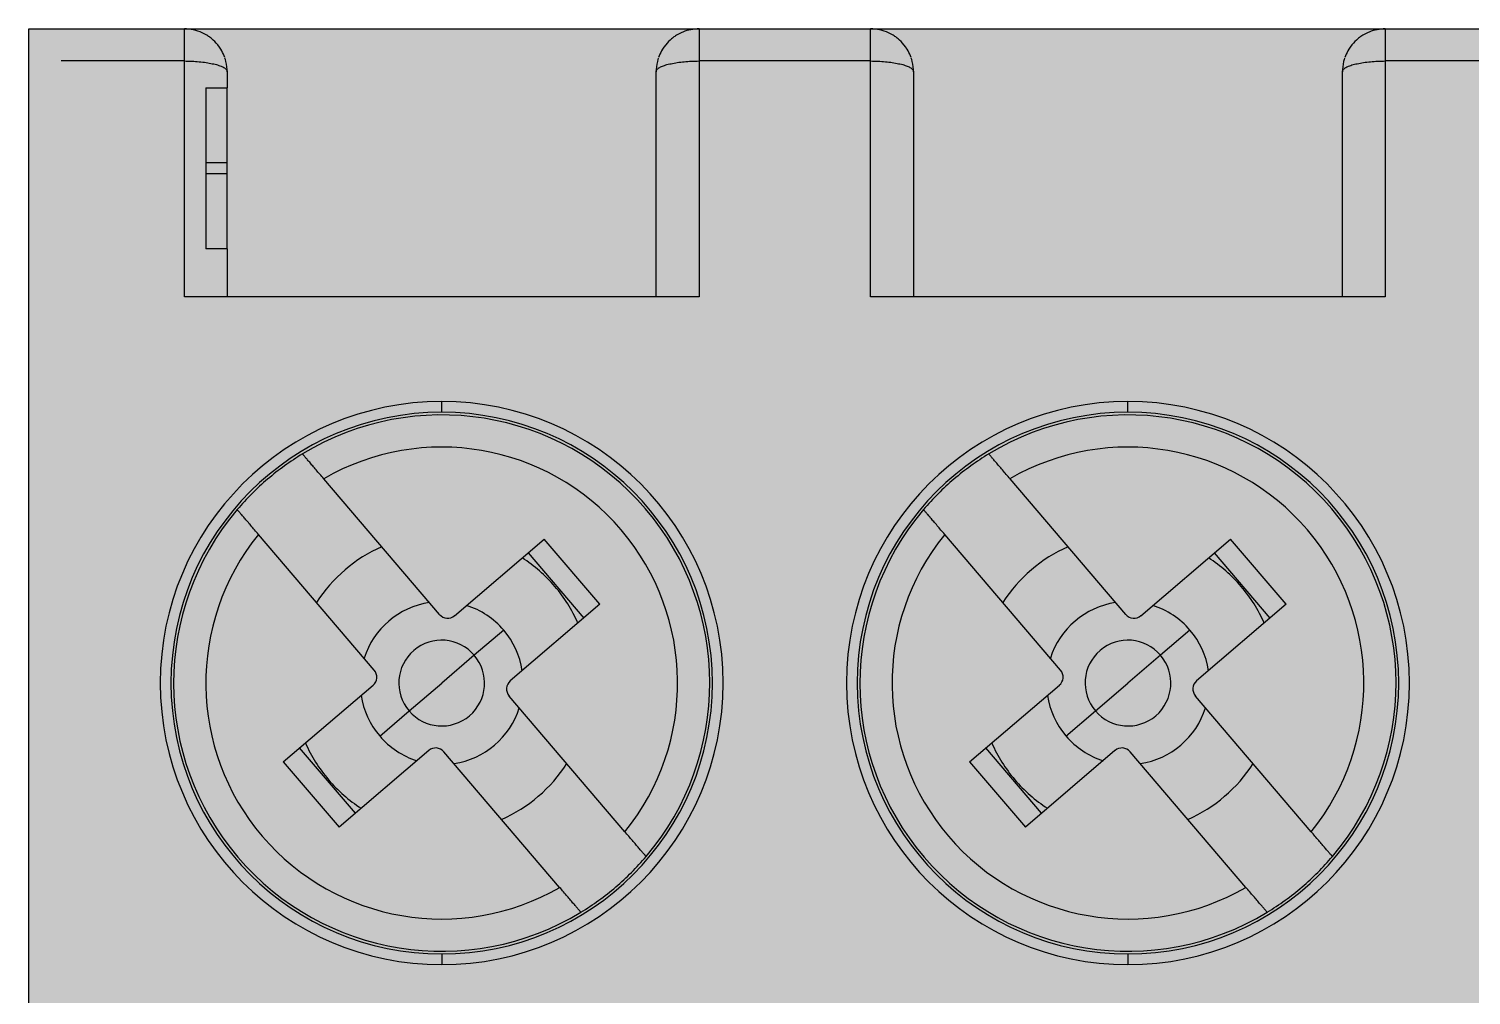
# Model space of a CAD drawing. Extents: x -20 to 2016, y -5898 to 916.
# Drawn here: x 1366.48 to 1379.93, y 667.02 to 676.03 of the extents above; entities that cross this region are included whole.
import ezdxf

# ---------------------------------------------------------------- set-up
doc = ezdxf.new("R2010")
doc.units = 0
doc.layers.add('MAIN-1', color=7, linetype='Continuous')
doc.layers.add('SYMS', color=7, linetype='Continuous')

msp = doc.modelspace()

# ---------------------------------------------------------------- hatches: boundary and pattern name
at = {"layer": 'SYMS', "true_color": 0x636466}
h = msp.add_hatch(color=251, dxfattribs=at)
h.dxf.hatch_style = 1
h.paths.add_polyline_path([(1366.481, 597.033), (1393.381, 597.033), (1393.381, 676.033), (1366.481, 676.033)])

# ---------------------------------------------------------------- linework, layer by layer
at = {"layer": 'MAIN-1'}
for p, q in [((1366.781, 676.033), (1367.931, 676.033)), ((1367.931, 676.033), (1372.731, 676.033)), ((1367.952, 676.032), (1367.931, 676.033)), ((1367.931, 675.733), (1367.931, 676.033)), ((1367.974, 676.03), (1367.952, 676.032)), ((1367.995, 676.027), (1367.974, 676.03)), ((1372.692, 676.031), (1372.673, 676.028)), ((1372.712, 676.032), (1372.692, 676.031)), ((1372.731, 676.033), (1372.712, 676.032)), ((1372.731, 676.033), (1374.331, 676.033)), ((1372.731, 676.033), (1372.731, 675.733)), ((1374.331, 676.033), (1379.131, 676.033)), ((1374.352, 676.032), (1374.331, 676.033)), ((1374.331, 675.733), (1374.331, 676.033)), ((1374.374, 676.03), (1374.352, 676.032)), ((1374.395, 676.027), (1374.374, 676.03)), ((1379.092, 676.031), (1379.073, 676.028)), ((1379.112, 676.032), (1379.092, 676.031)), ((1379.131, 676.033), (1379.112, 676.032)), ((1379.131, 676.033), (1380.731, 676.033)), ((1379.131, 676.033), (1379.131, 675.733)), ((1368.017, 676.023), (1367.995, 676.027)), ((1368.038, 676.018), (1368.017, 676.023)), ((1368.058, 676.012), (1368.038, 676.018)), ((1368.079, 676.004), (1368.058, 676.012)), ((1368.091, 675.999), (1368.079, 676.004)), ((1368.104, 675.993), (1368.091, 675.999)), ((1368.123, 675.984), (1368.104, 675.993)), ((1368.141, 675.973), (1368.123, 675.984)), ((1368.151, 675.967), (1368.141, 675.973)), ((1368.157, 675.962), (1368.151, 675.967)), ((1368.165, 675.957), (1368.157, 675.962)), ((1368.172, 675.951), (1368.165, 675.957)), ((1368.18, 675.946), (1368.172, 675.951)), ((1368.187, 675.94), (1368.18, 675.946)), ((1368.194, 675.934), (1368.187, 675.94)), ((1368.201, 675.927), (1368.194, 675.934)), ((1368.215, 675.914), (1368.201, 675.927)), ((1368.228, 675.9), (1368.215, 675.914)), ((1368.242, 675.884), (1368.228, 675.9)), ((1372.434, 675.9), (1372.42, 675.884)), ((1372.447, 675.914), (1372.434, 675.9)), ((1372.461, 675.927), (1372.447, 675.914)), ((1372.467, 675.934), (1372.461, 675.927)), ((1372.475, 675.94), (1372.467, 675.934)), ((1372.482, 675.946), (1372.475, 675.94)), ((1372.489, 675.951), (1372.482, 675.946)), ((1372.497, 675.957), (1372.489, 675.951)), ((1372.504, 675.962), (1372.497, 675.957)), ((1372.511, 675.967), (1372.504, 675.962)), ((1372.521, 675.973), (1372.511, 675.967)), ((1372.539, 675.984), (1372.521, 675.973)), ((1372.558, 675.993), (1372.539, 675.984)), ((1372.57, 675.999), (1372.558, 675.993)), ((1372.58, 676.003), (1372.57, 675.999)), ((1372.598, 676.01), (1372.58, 676.003)), ((1372.617, 676.016), (1372.598, 676.01)), ((1372.635, 676.021), (1372.617, 676.016)), ((1372.654, 676.025), (1372.635, 676.021)), ((1372.673, 676.028), (1372.654, 676.025)), ((1374.417, 676.023), (1374.395, 676.027)), ((1374.438, 676.018), (1374.417, 676.023)), ((1374.458, 676.012), (1374.438, 676.018)), ((1374.479, 676.004), (1374.458, 676.012)), ((1374.491, 675.999), (1374.479, 676.004)), ((1374.504, 675.993), (1374.491, 675.999)), ((1374.523, 675.984), (1374.504, 675.993)), ((1374.541, 675.973), (1374.523, 675.984)), ((1374.551, 675.967), (1374.541, 675.973)), ((1374.557, 675.962), (1374.551, 675.967)), ((1374.565, 675.957), (1374.557, 675.962)), ((1374.572, 675.951), (1374.565, 675.957)), ((1374.58, 675.946), (1374.572, 675.951)), ((1374.587, 675.94), (1374.58, 675.946)), ((1374.594, 675.934), (1374.587, 675.94)), ((1374.601, 675.927), (1374.594, 675.934)), ((1374.615, 675.914), (1374.601, 675.927)), ((1374.628, 675.9), (1374.615, 675.914)), ((1374.642, 675.884), (1374.628, 675.9)), ((1378.834, 675.9), (1378.82, 675.884)), ((1378.847, 675.914), (1378.834, 675.9)), ((1378.861, 675.927), (1378.847, 675.914)), ((1378.867, 675.934), (1378.861, 675.927)), ((1378.875, 675.94), (1378.867, 675.934)), ((1378.882, 675.946), (1378.875, 675.94)), ((1378.889, 675.951), (1378.882, 675.946)), ((1378.897, 675.957), (1378.889, 675.951)), ((1378.904, 675.962), (1378.897, 675.957)), ((1378.911, 675.967), (1378.904, 675.962)), ((1378.921, 675.973), (1378.911, 675.967)), ((1378.939, 675.984), (1378.921, 675.973)), ((1378.958, 675.993), (1378.939, 675.984)), ((1378.97, 675.999), (1378.958, 675.993)), ((1378.98, 676.003), (1378.97, 675.999)), ((1378.998, 676.01), (1378.98, 676.003)), ((1379.017, 676.016), (1378.998, 676.01)), ((1379.035, 676.021), (1379.017, 676.016)), ((1379.054, 676.025), (1379.035, 676.021)), ((1379.073, 676.028), (1379.054, 676.025)), ((1368.258, 675.863), (1368.242, 675.884)), ((1368.267, 675.849), (1368.258, 675.863)), ((1368.271, 675.843), (1368.262, 675.857)), ((1368.262, 675.857), (1368.267, 675.849)), ((1368.28, 675.828), (1368.271, 675.843)), ((1368.288, 675.813), (1368.28, 675.828)), ((1368.296, 675.797), (1368.288, 675.813)), ((1368.302, 675.781), (1368.296, 675.797)), ((1368.308, 675.765), (1368.302, 675.781)), ((1372.359, 675.781), (1372.353, 675.764)), ((1372.366, 675.797), (1372.359, 675.781)), ((1372.374, 675.813), (1372.366, 675.797)), ((1372.382, 675.828), (1372.374, 675.813)), ((1372.391, 675.843), (1372.382, 675.828)), ((1372.4, 675.857), (1372.391, 675.843)), ((1372.404, 675.863), (1372.394, 675.849)), ((1372.394, 675.849), (1372.4, 675.857)), ((1372.42, 675.884), (1372.404, 675.863)), ((1374.658, 675.863), (1374.642, 675.884)), ((1374.667, 675.849), (1374.658, 675.863)), ((1374.671, 675.843), (1374.662, 675.857)), ((1374.662, 675.857), (1374.667, 675.849)), ((1374.68, 675.828), (1374.671, 675.843)), ((1374.688, 675.813), (1374.68, 675.828)), ((1374.696, 675.797), (1374.688, 675.813)), ((1374.702, 675.781), (1374.696, 675.797)), ((1374.708, 675.765), (1374.702, 675.781)), ((1378.759, 675.781), (1378.753, 675.764)), ((1378.766, 675.797), (1378.759, 675.781)), ((1378.774, 675.813), (1378.766, 675.797)), ((1378.782, 675.828), (1378.774, 675.813)), ((1378.791, 675.843), (1378.782, 675.828)), ((1378.8, 675.857), (1378.791, 675.843)), ((1378.804, 675.863), (1378.794, 675.849)), ((1378.794, 675.849), (1378.8, 675.857)), ((1378.82, 675.884), (1378.804, 675.863)), ((1367.931, 675.733), (1366.781, 675.733)), ((1367.931, 673.533), (1367.931, 675.733)), ((1367.931, 675.733), (1367.948, 675.732)), ((1367.948, 675.732), (1367.966, 675.732)), ((1367.966, 675.732), (1367.984, 675.732)), ((1367.984, 675.732), (1368.001, 675.731)), ((1368.001, 675.731), (1368.018, 675.73)), ((1368.018, 675.73), (1368.035, 675.729)), ((1368.035, 675.729), (1368.052, 675.728)), ((1368.052, 675.728), (1368.069, 675.726)), ((1368.069, 675.726), (1368.086, 675.725)), ((1368.086, 675.725), (1368.102, 675.723)), ((1368.102, 675.723), (1368.118, 675.721)), ((1368.118, 675.721), (1368.133, 675.719)), ((1368.133, 675.719), (1368.149, 675.717)), ((1368.149, 675.717), (1368.163, 675.714)), ((1368.163, 675.714), (1368.178, 675.711)), ((1368.178, 675.711), (1368.191, 675.708)), ((1368.191, 675.708), (1368.205, 675.705)), ((1368.205, 675.705), (1368.218, 675.702)), ((1368.218, 675.702), (1368.23, 675.699)), ((1368.23, 675.699), (1368.241, 675.696)), ((1368.241, 675.696), (1368.253, 675.692)), ((1368.253, 675.692), (1368.263, 675.689)), ((1368.263, 675.689), (1368.273, 675.685)), ((1368.273, 675.685), (1368.282, 675.681)), ((1368.282, 675.681), (1368.29, 675.677)), ((1368.29, 675.677), (1368.298, 675.672)), ((1368.298, 675.672), (1368.305, 675.668)), ((1368.305, 675.668), (1368.311, 675.664)), ((1368.314, 675.747), (1368.31, 675.759)), ((1368.311, 675.664), (1368.316, 675.66)), ((1368.319, 675.728), (1368.314, 675.747)), ((1368.316, 675.66), (1368.32, 675.656)), ((1368.325, 675.703), (1368.319, 675.728)), ((1368.32, 675.656), (1368.324, 675.651)), ((1368.324, 675.651), (1368.327, 675.647)), ((1368.328, 675.679), (1368.325, 675.703)), ((1368.327, 675.647), (1368.329, 675.642)), ((1368.33, 675.654), (1368.328, 675.679)), ((1368.329, 675.642), (1368.33, 675.638)), ((1368.331, 675.633), (1368.33, 675.654)), ((1368.33, 675.638), (1368.331, 675.633)), ((1368.331, 675.633), (1368.331, 675.483)), ((1372.334, 675.679), (1372.331, 675.654)), ((1372.331, 675.654), (1372.331, 675.633)), ((1372.331, 675.638), (1372.332, 675.642)), ((1372.331, 675.633), (1372.331, 675.638)), ((1372.331, 673.533), (1372.331, 675.633)), ((1372.332, 675.642), (1372.335, 675.647)), ((1372.337, 675.703), (1372.334, 675.679)), ((1372.335, 675.647), (1372.337, 675.651)), ((1372.342, 675.728), (1372.337, 675.703)), ((1372.337, 675.651), (1372.341, 675.656)), ((1372.341, 675.656), (1372.346, 675.66)), ((1372.348, 675.747), (1372.342, 675.728)), ((1372.346, 675.66), (1372.351, 675.664)), ((1372.351, 675.759), (1372.348, 675.747)), ((1372.351, 675.664), (1372.357, 675.668)), ((1372.357, 675.668), (1372.364, 675.672)), ((1372.364, 675.672), (1372.372, 675.677)), ((1372.372, 675.677), (1372.38, 675.681)), ((1372.38, 675.681), (1372.389, 675.685)), ((1372.389, 675.685), (1372.399, 675.689)), ((1372.399, 675.689), (1372.409, 675.692)), ((1372.409, 675.692), (1372.42, 675.696)), ((1372.42, 675.696), (1372.432, 675.699)), ((1372.432, 675.699), (1372.444, 675.702)), ((1372.444, 675.702), (1372.457, 675.705)), ((1372.457, 675.705), (1372.47, 675.708)), ((1372.47, 675.708), (1372.484, 675.711)), ((1372.484, 675.711), (1372.498, 675.714)), ((1372.498, 675.714), (1372.513, 675.717)), ((1372.513, 675.717), (1372.528, 675.719)), ((1372.528, 675.719), (1372.544, 675.721)), ((1372.544, 675.721), (1372.56, 675.723)), ((1372.56, 675.723), (1372.576, 675.725)), ((1372.576, 675.725), (1372.592, 675.726)), ((1372.592, 675.726), (1372.609, 675.728)), ((1372.609, 675.728), (1372.626, 675.729)), ((1372.626, 675.729), (1372.643, 675.73)), ((1372.643, 675.73), (1372.661, 675.731)), ((1372.661, 675.731), (1372.678, 675.732)), ((1372.678, 675.732), (1372.696, 675.732)), ((1372.696, 675.732), (1372.713, 675.732)), ((1372.713, 675.732), (1372.731, 675.733)), ((1374.331, 675.733), (1372.731, 675.733)), ((1372.731, 675.733), (1372.731, 673.533)), ((1374.331, 673.533), (1374.331, 675.733)), ((1374.331, 675.733), (1374.348, 675.732)), ((1374.348, 675.732), (1374.366, 675.732)), ((1374.366, 675.732), (1374.384, 675.732)), ((1374.384, 675.732), (1374.401, 675.731)), ((1374.401, 675.731), (1374.418, 675.73)), ((1374.418, 675.73), (1374.435, 675.729)), ((1374.435, 675.729), (1374.452, 675.728)), ((1374.452, 675.728), (1374.469, 675.726)), ((1374.469, 675.726), (1374.486, 675.725)), ((1374.486, 675.725), (1374.502, 675.723)), ((1374.502, 675.723), (1374.518, 675.721)), ((1374.518, 675.721), (1374.533, 675.719)), ((1374.533, 675.719), (1374.549, 675.717)), ((1374.549, 675.717), (1374.563, 675.714)), ((1374.563, 675.714), (1374.578, 675.711)), ((1374.578, 675.711), (1374.591, 675.708)), ((1374.591, 675.708), (1374.605, 675.705)), ((1374.605, 675.705), (1374.618, 675.702)), ((1374.618, 675.702), (1374.63, 675.699)), ((1374.63, 675.699), (1374.641, 675.696)), ((1374.641, 675.696), (1374.653, 675.692)), ((1374.653, 675.692), (1374.663, 675.689)), ((1374.663, 675.689), (1374.673, 675.685)), ((1374.673, 675.685), (1374.682, 675.681)), ((1374.682, 675.681), (1374.69, 675.677)), ((1374.69, 675.677), (1374.698, 675.672)), ((1374.698, 675.672), (1374.705, 675.668)), ((1374.705, 675.668), (1374.711, 675.664)), ((1374.714, 675.747), (1374.71, 675.759)), ((1374.711, 675.664), (1374.716, 675.66)), ((1374.719, 675.728), (1374.714, 675.747)), ((1374.716, 675.66), (1374.72, 675.656)), ((1374.725, 675.703), (1374.719, 675.728)), ((1374.72, 675.656), (1374.724, 675.651)), ((1374.724, 675.651), (1374.727, 675.647)), ((1374.728, 675.679), (1374.725, 675.703)), ((1374.727, 675.647), (1374.729, 675.642)), ((1374.73, 675.654), (1374.728, 675.679)), ((1374.729, 675.642), (1374.73, 675.638)), ((1374.731, 675.633), (1374.73, 675.654)), ((1374.73, 675.638), (1374.731, 675.633)), ((1374.731, 675.633), (1374.731, 673.533)), ((1378.734, 675.679), (1378.731, 675.654)), ((1378.731, 675.654), (1378.731, 675.633)), ((1378.731, 675.638), (1378.732, 675.642)), ((1378.731, 675.633), (1378.731, 675.638)), ((1378.731, 673.533), (1378.731, 675.633)), ((1378.732, 675.642), (1378.735, 675.647)), ((1378.737, 675.703), (1378.734, 675.679)), ((1378.735, 675.647), (1378.737, 675.651)), ((1378.742, 675.728), (1378.737, 675.703)), ((1378.737, 675.651), (1378.741, 675.656)), ((1378.741, 675.656), (1378.746, 675.66)), ((1378.748, 675.747), (1378.742, 675.728)), ((1378.746, 675.66), (1378.751, 675.664)), ((1378.751, 675.759), (1378.748, 675.747)), ((1378.751, 675.664), (1378.757, 675.668)), ((1378.757, 675.668), (1378.764, 675.672)), ((1378.764, 675.672), (1378.772, 675.677)), ((1378.772, 675.677), (1378.78, 675.681)), ((1378.78, 675.681), (1378.789, 675.685)), ((1378.789, 675.685), (1378.799, 675.689)), ((1378.799, 675.689), (1378.809, 675.692)), ((1378.809, 675.692), (1378.82, 675.696)), ((1378.82, 675.696), (1378.832, 675.699)), ((1378.832, 675.699), (1378.844, 675.702)), ((1378.844, 675.702), (1378.857, 675.705)), ((1378.857, 675.705), (1378.87, 675.708)), ((1378.87, 675.708), (1378.884, 675.711)), ((1378.884, 675.711), (1378.898, 675.714)), ((1378.898, 675.714), (1378.913, 675.717)), ((1378.913, 675.717), (1378.928, 675.719)), ((1378.928, 675.719), (1378.944, 675.721)), ((1378.944, 675.721), (1378.96, 675.723)), ((1378.96, 675.723), (1378.976, 675.725)), ((1378.976, 675.725), (1378.992, 675.726)), ((1378.992, 675.726), (1379.009, 675.728)), ((1379.009, 675.728), (1379.026, 675.729)), ((1379.026, 675.729), (1379.043, 675.73)), ((1379.043, 675.73), (1379.061, 675.731)), ((1379.061, 675.731), (1379.078, 675.732)), ((1379.078, 675.732), (1379.096, 675.732)), ((1379.096, 675.732), (1379.113, 675.732)), ((1379.113, 675.732), (1379.131, 675.733)), ((1380.731, 675.733), (1379.131, 675.733)), ((1379.131, 675.733), (1379.131, 673.533)), ((1368.131, 675.483), (1368.131, 673.983)), ((1368.131, 675.483), (1368.331, 675.483)), ((1368.331, 674.783), (1368.331, 675.483)), ((1368.331, 674.783), (1368.131, 674.783)), ((1368.331, 674.683), (1368.331, 674.783)), ((1368.131, 674.683), (1368.331, 674.683)), ((1368.331, 673.983), (1368.331, 674.683)), ((1368.331, 673.983), (1368.131, 673.983)), ((1368.331, 673.983), (1368.331, 673.533)), ((1372.731, 673.533), (1367.931, 673.533)), ((1379.131, 673.533), (1374.331, 673.533)), ((1370.331, 672.458), (1370.331, 672.558)), ((1376.731, 672.458), (1376.731, 672.558)), ((1369.034, 672.068), (1369.033, 672.069)), ((1369.033, 672.069), (1369.033, 672.069)), ((1369.035, 672.067), (1369.034, 672.068)), ((1369.036, 672.066), (1369.035, 672.067)), ((1369.038, 672.064), (1369.036, 672.066)), ((1369.04, 672.061), (1369.038, 672.064)), ((1369.042, 672.058), (1369.04, 672.061)), ((1369.045, 672.055), (1369.042, 672.058)), ((1369.048, 672.051), (1369.045, 672.055)), ((1369.052, 672.047), (1369.048, 672.051)), ((1369.056, 672.042), (1369.052, 672.047)), ((1369.06, 672.037), (1369.056, 672.042)), ((1369.065, 672.031), (1369.06, 672.037)), ((1369.07, 672.026), (1369.065, 672.031)), ((1369.075, 672.019), (1369.07, 672.026)), ((1369.081, 672.013), (1369.075, 672.019)), ((1369.087, 672.006), (1369.081, 672.013)), ((1369.093, 671.998), (1369.087, 672.006)), ((1369.1, 671.991), (1369.093, 671.998)), ((1375.434, 672.068), (1375.433, 672.069)), ((1375.433, 672.069), (1375.433, 672.069)), ((1375.435, 672.067), (1375.434, 672.068)), ((1375.436, 672.066), (1375.435, 672.067)), ((1375.438, 672.064), (1375.436, 672.066)), ((1375.44, 672.061), (1375.438, 672.064)), ((1375.442, 672.058), (1375.44, 672.061)), ((1375.445, 672.055), (1375.442, 672.058)), ((1375.449, 672.051), (1375.445, 672.055)), ((1375.452, 672.047), (1375.449, 672.051)), ((1375.456, 672.042), (1375.452, 672.047)), ((1375.46, 672.037), (1375.456, 672.042)), ((1375.465, 672.031), (1375.46, 672.037)), ((1375.47, 672.026), (1375.465, 672.031)), ((1375.475, 672.019), (1375.47, 672.026)), ((1375.481, 672.013), (1375.475, 672.019)), ((1375.487, 672.006), (1375.481, 672.013)), ((1375.493, 671.998), (1375.487, 672.006)), ((1375.5, 671.991), (1375.493, 671.998)), ((1369.107, 671.983), (1369.1, 671.991)), ((1369.114, 671.974), (1369.107, 671.983)), ((1369.121, 671.966), (1369.114, 671.974)), ((1369.129, 671.957), (1369.121, 671.966)), ((1369.136, 671.948), (1369.129, 671.957)), ((1369.144, 671.939), (1369.136, 671.948)), ((1369.152, 671.929), (1369.144, 671.939)), ((1369.16, 671.92), (1369.152, 671.929)), ((1369.169, 671.91), (1369.16, 671.92)), ((1369.177, 671.9), (1369.169, 671.91)), ((1369.186, 671.89), (1369.177, 671.9)), ((1369.194, 671.88), (1369.186, 671.89)), ((1369.203, 671.87), (1369.194, 671.88)), ((1369.212, 671.859), (1369.203, 671.87)), ((1369.221, 671.849), (1369.212, 671.859)), ((1375.507, 671.983), (1375.5, 671.991)), ((1375.514, 671.975), (1375.507, 671.983)), ((1375.521, 671.966), (1375.514, 671.975)), ((1375.528, 671.957), (1375.521, 671.966)), ((1375.536, 671.948), (1375.528, 671.957)), ((1375.544, 671.939), (1375.536, 671.948)), ((1375.552, 671.929), (1375.544, 671.939)), ((1375.56, 671.92), (1375.552, 671.929)), ((1375.569, 671.91), (1375.56, 671.92)), ((1375.577, 671.9), (1375.569, 671.91)), ((1375.586, 671.89), (1375.577, 671.9)), ((1375.595, 671.879), (1375.586, 671.89)), ((1375.604, 671.869), (1375.595, 671.879)), ((1375.613, 671.859), (1375.604, 671.869)), ((1369.231, 671.838), (1369.221, 671.849)), ((1370.31, 670.573), (1369.231, 671.838)), ((1375.622, 671.848), (1375.613, 671.859)), ((1375.631, 671.838), (1375.622, 671.848)), ((1376.71, 670.573), (1375.631, 671.838)), ((1368.425, 671.55), (1368.424, 671.55)), ((1368.425, 671.549), (1368.425, 671.55)), ((1368.426, 671.548), (1368.425, 671.549)), ((1368.428, 671.546), (1368.426, 671.548)), ((1368.429, 671.544), (1368.428, 671.546)), ((1368.431, 671.542), (1368.429, 671.544)), ((1368.434, 671.539), (1368.431, 671.542)), ((1368.437, 671.535), (1368.434, 671.539)), ((1368.44, 671.531), (1368.437, 671.535)), ((1368.444, 671.527), (1368.44, 671.531)), ((1368.448, 671.523), (1368.444, 671.527)), ((1368.452, 671.518), (1368.448, 671.523)), ((1368.457, 671.512), (1368.452, 671.518)), ((1368.462, 671.506), (1368.457, 671.512)), ((1368.467, 671.5), (1368.462, 671.506)), ((1368.473, 671.493), (1368.467, 671.5)), ((1368.479, 671.486), (1368.473, 671.493)), ((1368.485, 671.479), (1368.479, 671.486)), ((1368.491, 671.471), (1368.485, 671.479)), ((1368.498, 671.463), (1368.491, 671.471)), ((1368.505, 671.455), (1368.498, 671.463)), ((1374.825, 671.55), (1374.824, 671.55)), ((1374.825, 671.549), (1374.825, 671.55)), ((1374.826, 671.548), (1374.825, 671.549)), ((1374.828, 671.546), (1374.826, 671.548)), ((1374.829, 671.544), (1374.828, 671.546)), ((1374.831, 671.542), (1374.829, 671.544)), ((1374.834, 671.539), (1374.831, 671.542)), ((1374.837, 671.535), (1374.834, 671.539)), ((1374.84, 671.531), (1374.837, 671.535)), ((1374.844, 671.527), (1374.84, 671.531)), ((1374.848, 671.523), (1374.844, 671.527)), ((1374.852, 671.518), (1374.848, 671.523)), ((1374.857, 671.512), (1374.852, 671.518)), ((1374.862, 671.506), (1374.857, 671.512)), ((1374.867, 671.5), (1374.862, 671.506)), ((1374.873, 671.493), (1374.867, 671.5)), ((1374.879, 671.486), (1374.873, 671.493)), ((1374.885, 671.479), (1374.879, 671.486)), ((1374.891, 671.471), (1374.885, 671.479)), ((1374.898, 671.463), (1374.891, 671.471)), ((1374.905, 671.455), (1374.898, 671.463)), ((1368.513, 671.446), (1368.505, 671.455)), ((1368.52, 671.438), (1368.513, 671.446)), ((1368.528, 671.429), (1368.52, 671.438)), ((1368.536, 671.419), (1368.528, 671.429)), ((1368.544, 671.41), (1368.536, 671.419)), ((1368.552, 671.401), (1368.544, 671.41)), ((1368.56, 671.391), (1368.552, 671.401)), ((1368.569, 671.381), (1368.56, 671.391)), ((1368.577, 671.371), (1368.569, 671.381)), ((1368.586, 671.361), (1368.577, 671.371)), ((1368.595, 671.35), (1368.586, 671.361)), ((1368.604, 671.34), (1368.595, 671.35)), ((1368.613, 671.329), (1368.604, 671.34)), ((1368.622, 671.318), (1368.613, 671.329)), ((1374.912, 671.447), (1374.905, 671.455)), ((1374.92, 671.438), (1374.912, 671.447)), ((1374.928, 671.429), (1374.92, 671.438)), ((1374.936, 671.42), (1374.928, 671.429)), ((1374.944, 671.41), (1374.936, 671.42)), ((1374.952, 671.4), (1374.944, 671.41)), ((1374.96, 671.391), (1374.952, 671.4)), ((1374.969, 671.381), (1374.96, 671.391)), ((1374.978, 671.37), (1374.969, 671.381)), ((1374.986, 671.36), (1374.978, 671.37)), ((1374.995, 671.35), (1374.986, 671.36)), ((1375.004, 671.339), (1374.995, 671.35)), ((1375.013, 671.329), (1375.004, 671.339)), ((1375.022, 671.318), (1375.013, 671.329)), ((1369.702, 670.053), (1368.622, 671.318)), ((1370.451, 670.561), (1371.288, 671.276)), ((1371.807, 670.667), (1371.288, 671.276)), ((1376.102, 670.053), (1375.022, 671.318)), ((1376.851, 670.561), (1377.688, 671.276)), ((1378.207, 670.667), (1377.688, 671.276)), ((1371.136, 671.146), (1371.655, 670.537)), ((1377.536, 671.146), (1378.055, 670.537)), ((1371.807, 670.667), (1370.971, 669.953)), ((1378.207, 670.667), (1377.371, 669.953)), ((1370.909, 670.426), (1370.635, 670.192)), ((1377.309, 670.426), (1377.035, 670.192)), ((1370.635, 670.192), (1370.331, 669.933)), ((1377.035, 670.192), (1376.731, 669.933)), ((1368.854, 669.198), (1369.691, 669.912)), ((1370.027, 669.673), (1370.331, 669.933)), ((1375.254, 669.198), (1376.091, 669.912)), ((1376.427, 669.673), (1376.731, 669.933)), ((1372.04, 668.547), (1370.96, 669.812)), ((1378.44, 668.547), (1377.36, 669.812)), ((1369.753, 669.439), (1370.027, 669.673)), ((1376.153, 669.439), (1376.427, 669.673)), ((1369.526, 668.719), (1369.006, 669.328)), ((1370.21, 669.304), (1369.374, 668.59)), ((1375.926, 668.719), (1375.406, 669.328)), ((1376.61, 669.304), (1375.774, 668.59)), ((1368.854, 669.198), (1369.374, 668.59)), ((1371.431, 668.028), (1370.351, 669.293)), ((1375.254, 669.198), (1375.774, 668.59)), ((1377.831, 668.028), (1376.751, 669.293)), ((1372.049, 668.536), (1372.04, 668.547)), ((1372.058, 668.525), (1372.049, 668.536)), ((1372.067, 668.515), (1372.058, 668.525)), ((1372.076, 668.504), (1372.067, 668.515)), ((1372.085, 668.494), (1372.076, 668.504)), ((1378.449, 668.536), (1378.44, 668.547)), ((1378.458, 668.526), (1378.449, 668.536)), ((1378.466, 668.516), (1378.458, 668.526)), ((1378.475, 668.505), (1378.466, 668.516)), ((1378.484, 668.495), (1378.475, 668.505)), ((1372.093, 668.484), (1372.085, 668.494)), ((1372.102, 668.474), (1372.093, 668.484)), ((1372.11, 668.465), (1372.102, 668.474)), ((1372.118, 668.455), (1372.11, 668.465)), ((1372.126, 668.446), (1372.118, 668.455)), ((1372.134, 668.437), (1372.126, 668.446)), ((1372.142, 668.428), (1372.134, 668.437)), ((1372.149, 668.419), (1372.142, 668.428)), ((1372.156, 668.41), (1372.149, 668.419)), ((1372.163, 668.402), (1372.156, 668.41)), ((1372.17, 668.394), (1372.163, 668.402)), ((1372.177, 668.386), (1372.17, 668.394)), ((1372.183, 668.379), (1372.177, 668.386)), ((1372.189, 668.372), (1372.183, 668.379)), ((1372.195, 668.365), (1372.189, 668.372)), ((1372.2, 668.359), (1372.195, 668.365)), ((1378.493, 668.485), (1378.484, 668.495)), ((1378.501, 668.475), (1378.493, 668.485)), ((1378.51, 668.465), (1378.501, 668.475)), ((1378.518, 668.455), (1378.51, 668.465)), ((1378.526, 668.446), (1378.518, 668.455)), ((1378.534, 668.436), (1378.526, 668.446)), ((1378.542, 668.427), (1378.534, 668.436)), ((1378.549, 668.419), (1378.542, 668.427)), ((1378.557, 668.41), (1378.549, 668.419)), ((1378.564, 668.402), (1378.557, 668.41)), ((1378.57, 668.394), (1378.564, 668.402)), ((1378.577, 668.386), (1378.57, 668.394)), ((1378.583, 668.379), (1378.577, 668.386)), ((1378.589, 668.372), (1378.583, 668.379)), ((1378.595, 668.365), (1378.589, 668.372)), ((1378.6, 668.359), (1378.595, 668.365)), ((1372.205, 668.353), (1372.2, 668.359)), ((1372.21, 668.348), (1372.205, 668.353)), ((1372.214, 668.343), (1372.21, 668.348)), ((1372.218, 668.338), (1372.214, 668.343)), ((1372.222, 668.334), (1372.218, 668.338)), ((1372.225, 668.33), (1372.222, 668.334)), ((1372.228, 668.327), (1372.225, 668.33)), ((1372.23, 668.324), (1372.228, 668.327)), ((1372.232, 668.321), (1372.23, 668.324)), ((1372.234, 668.319), (1372.232, 668.321)), ((1372.236, 668.317), (1372.234, 668.319)), ((1372.237, 668.316), (1372.236, 668.317)), ((1372.237, 668.315), (1372.237, 668.316)), ((1372.237, 668.316), (1372.237, 668.316)), ((1378.605, 668.353), (1378.6, 668.359)), ((1378.61, 668.348), (1378.605, 668.353)), ((1378.614, 668.343), (1378.61, 668.348)), ((1378.618, 668.338), (1378.614, 668.343)), ((1378.622, 668.334), (1378.618, 668.338)), ((1378.625, 668.33), (1378.622, 668.334)), ((1378.628, 668.327), (1378.625, 668.33)), ((1378.63, 668.324), (1378.628, 668.327)), ((1378.632, 668.321), (1378.63, 668.324)), ((1378.634, 668.319), (1378.632, 668.321)), ((1378.636, 668.317), (1378.634, 668.319)), ((1378.637, 668.316), (1378.636, 668.317)), ((1378.637, 668.315), (1378.637, 668.316)), ((1378.637, 668.316), (1378.637, 668.316)), ((1371.441, 668.017), (1371.431, 668.028)), ((1371.45, 668.006), (1371.441, 668.017)), ((1371.459, 667.995), (1371.45, 668.006)), ((1371.467, 667.985), (1371.459, 667.995)), ((1371.476, 667.975), (1371.467, 667.985)), ((1371.485, 667.965), (1371.476, 667.975)), ((1371.493, 667.955), (1371.485, 667.965)), ((1377.84, 668.017), (1377.831, 668.028)), ((1377.849, 668.007), (1377.84, 668.017)), ((1377.858, 667.996), (1377.849, 668.007)), ((1377.867, 667.986), (1377.858, 667.996)), ((1377.876, 667.975), (1377.867, 667.986)), ((1377.884, 667.965), (1377.876, 667.975)), ((1377.893, 667.955), (1377.884, 667.965)), ((1371.501, 667.945), (1371.493, 667.955)), ((1371.51, 667.936), (1371.501, 667.945)), ((1371.518, 667.926), (1371.51, 667.936)), ((1371.525, 667.917), (1371.518, 667.926)), ((1371.533, 667.908), (1371.525, 667.917)), ((1371.541, 667.899), (1371.533, 667.908)), ((1371.548, 667.891), (1371.541, 667.899)), ((1371.555, 667.882), (1371.548, 667.891)), ((1371.562, 667.874), (1371.555, 667.882)), ((1371.568, 667.867), (1371.562, 667.874)), ((1371.575, 667.859), (1371.568, 667.867)), ((1371.581, 667.852), (1371.575, 667.859)), ((1371.586, 667.846), (1371.581, 667.852)), ((1371.592, 667.84), (1371.586, 667.846)), ((1371.597, 667.834), (1371.592, 667.84)), ((1371.601, 667.828), (1371.597, 667.834)), ((1371.606, 667.823), (1371.601, 667.828)), ((1377.901, 667.945), (1377.893, 667.955)), ((1377.91, 667.936), (1377.901, 667.945)), ((1377.918, 667.926), (1377.91, 667.936)), ((1377.926, 667.917), (1377.918, 667.926)), ((1377.933, 667.908), (1377.926, 667.917)), ((1377.941, 667.899), (1377.933, 667.908)), ((1377.948, 667.891), (1377.941, 667.899)), ((1377.955, 667.882), (1377.948, 667.891)), ((1377.962, 667.874), (1377.955, 667.882)), ((1377.968, 667.867), (1377.962, 667.874)), ((1377.975, 667.859), (1377.968, 667.867)), ((1377.981, 667.852), (1377.975, 667.859)), ((1377.986, 667.846), (1377.981, 667.852)), ((1377.992, 667.84), (1377.986, 667.846)), ((1377.997, 667.834), (1377.992, 667.84)), ((1378.001, 667.828), (1377.997, 667.834)), ((1378.006, 667.823), (1378.001, 667.828)), ((1371.61, 667.819), (1371.606, 667.823)), ((1371.613, 667.814), (1371.61, 667.819)), ((1371.616, 667.811), (1371.613, 667.814)), ((1371.619, 667.807), (1371.616, 667.811)), ((1371.622, 667.804), (1371.619, 667.807)), ((1371.624, 667.802), (1371.622, 667.804)), ((1371.626, 667.8), (1371.624, 667.802)), ((1371.627, 667.798), (1371.626, 667.8)), ((1371.628, 667.797), (1371.627, 667.798)), ((1371.629, 667.796), (1371.628, 667.797)), ((1371.629, 667.796), (1371.629, 667.796)), ((1378.01, 667.819), (1378.006, 667.823)), ((1378.013, 667.814), (1378.01, 667.819)), ((1378.016, 667.811), (1378.013, 667.814)), ((1378.019, 667.807), (1378.016, 667.811)), ((1378.022, 667.804), (1378.019, 667.807)), ((1378.024, 667.802), (1378.022, 667.804)), ((1378.026, 667.8), (1378.024, 667.802)), ((1378.027, 667.798), (1378.026, 667.8)), ((1378.028, 667.797), (1378.027, 667.798)), ((1378.029, 667.796), (1378.028, 667.797)), ((1378.029, 667.796), (1378.029, 667.796)), ((1370.331, 667.408), (1370.331, 667.308)), ((1376.731, 667.408), (1376.731, 667.308))]:
    msp.add_line(p, q, dxfattribs=at)
for centre, radius, start, end in [((1370.331, 669.933), 2.625, 0, 180), ((1376.731, 669.933), 2.625, 0, 180), ((1370.331, 669.933), 2.525, 90, 270), ((1370.331, 669.933), 2.5, 319.6927, 121.2789), ((1370.331, 669.933), 2.525, 270, 90), ((1376.731, 669.933), 2.525, 90, 270), ((1376.731, 669.933), 2.5, 319.6927, 121.2789), ((1376.731, 669.933), 2.525, 270, 90), ((1370.331, 669.933), 2.2, 320.9615, 120.0101), ((1376.731, 669.933), 2.2, 320.9615, 120.0101), ((1370.331, 669.933), 2.5, 121.2789, 130.4858), ((1376.731, 669.933), 2.5, 121.2789, 130.4858), ((1370.331, 669.933), 2.5, 130.4858, 139.6927), ((1376.731, 669.933), 2.5, 130.4858, 139.6927), ((1370.331, 669.933), 2.5, 139.6927, 301.2789), ((1376.731, 669.933), 2.5, 139.6927, 301.2789), ((1370.331, 669.933), 2.2, 140.9615, 300.0101), ((1370.331, 669.933), 1.388, 113.7325, 147.2391), ((1376.731, 669.933), 2.2, 140.9615, 300.0101), ((1376.731, 669.933), 1.388, 113.7325, 147.2391), ((1370.331, 669.933), 1.388, 40.4858, 57.239), ((1376.731, 669.933), 1.388, 40.4858, 57.239), ((1370.331, 669.933), 1.388, 23.7326, 40.4858), ((1376.731, 669.933), 1.388, 23.7326, 40.4858), ((1370.331, 669.933), 0.76, 98.7185, 162.2531), ((1370.331, 669.933), 0.76, 40.4858, 72.2531), ((1376.731, 669.933), 0.76, 98.7185, 162.2531), ((1376.731, 669.933), 0.76, 40.4858, 72.2531), ((1370.386, 670.638), 0.1, 220.4857, 310.4857), ((1376.786, 670.638), 0.1, 220.4857, 310.4857), ((1370.331, 669.933), 0.76, 8.7184, 40.4858), ((1376.731, 669.933), 0.76, 8.7184, 40.4858), ((1370.331, 669.933), 0.4, 40.4858, 220.4858), ((1376.731, 669.933), 0.4, 40.4858, 220.4858), ((1370.331, 669.933), 0.4, 220.4858, 40.4858), ((1376.731, 669.933), 0.4, 220.4858, 40.4858), ((1369.626, 669.988), 0.1, 310.4857, 40.4857), ((1376.026, 669.988), 0.1, 310.4857, 40.4857), ((1370.331, 669.933), 2.625, 180, 0), ((1371.036, 669.877), 0.1, 130.4857, 220.4857), ((1376.731, 669.933), 2.625, 180, 0), ((1377.436, 669.877), 0.1, 130.4857, 220.4857), ((1370.331, 669.933), 0.76, 188.7185, 220.4858), ((1376.731, 669.933), 0.76, 188.7185, 220.4858), ((1370.331, 669.933), 0.76, 278.7184, 342.2531), ((1376.731, 669.933), 0.76, 278.7184, 342.2531), ((1370.331, 669.933), 0.76, 220.4858, 252.2531), ((1376.731, 669.933), 0.76, 220.4858, 252.2531), ((1370.331, 669.933), 1.388, 203.7325, 220.4858), ((1370.275, 669.228), 0.1, 40.4857, 130.4857), ((1376.731, 669.933), 1.388, 203.7325, 220.4858), ((1376.675, 669.228), 0.1, 40.4857, 130.4857), ((1370.331, 669.933), 1.388, 293.7325, 327.239), ((1376.731, 669.933), 1.388, 293.7325, 327.239), ((1370.331, 669.933), 1.388, 220.4858, 237.239), ((1376.731, 669.933), 1.388, 220.4858, 237.239), ((1370.331, 669.933), 2.5, 310.4858, 319.6927), ((1376.731, 669.933), 2.5, 310.4858, 319.6927), ((1370.331, 669.933), 2.5, 301.2789, 310.4858), ((1376.731, 669.933), 2.5, 301.2789, 310.4858)]:
    msp.add_arc(centre, radius, start, end, dxfattribs=at)
at = {"layer": 'SYMS'}
msp.add_lwpolyline([(1366.481, 676.033), (1393.381, 676.033), (1393.381, 597.033), (1366.481, 597.033)], close=True, dxfattribs=at)

doc.saveas('drawing.dxf')
